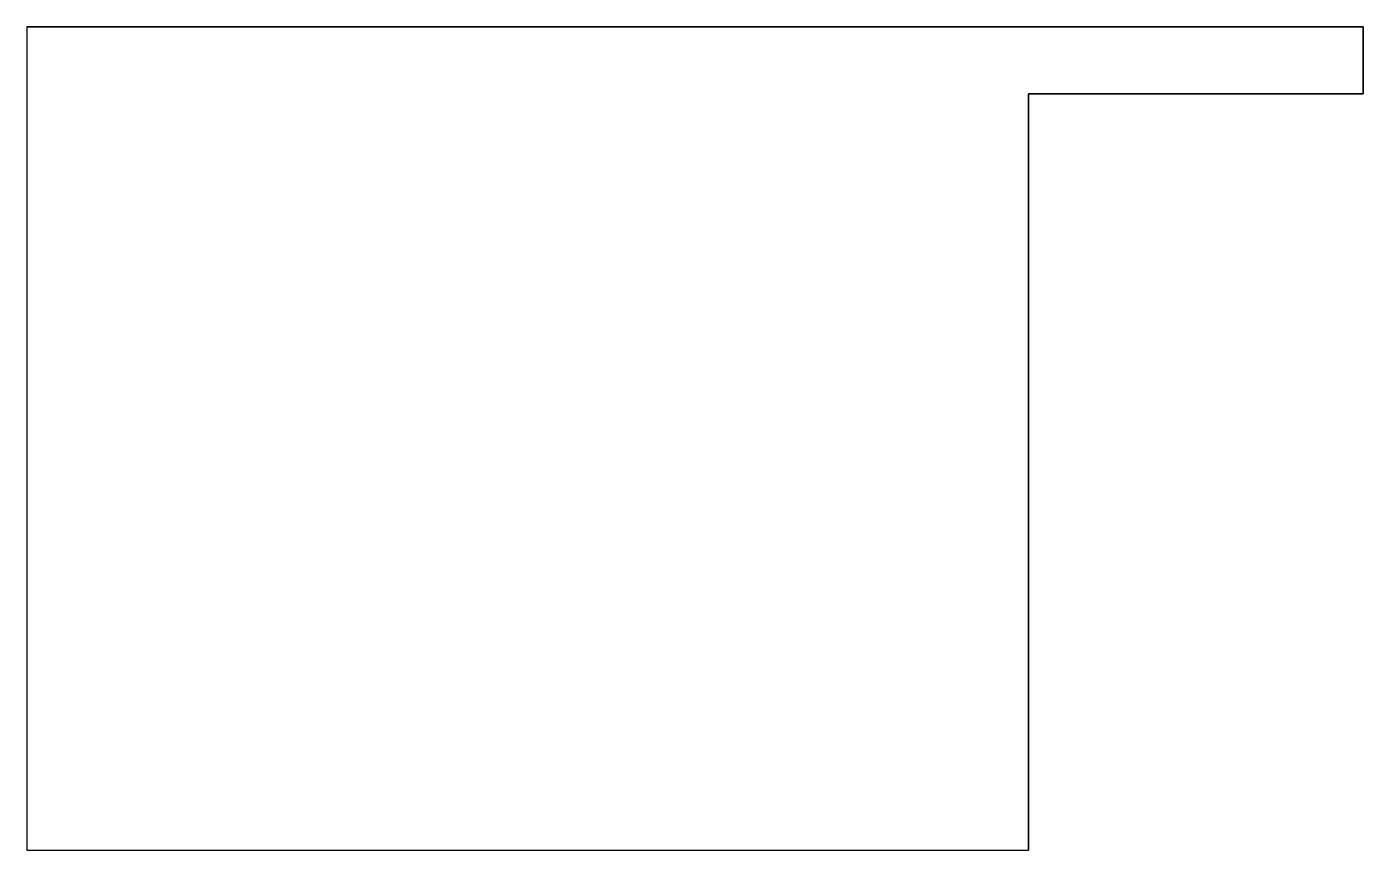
# Model space of a CAD drawing. Header units: millimetres. Extents: x 13488 to 58476, y 12983 to 119416.
# Drawn here: x 58466.1 to 58476.08, y 12983.15 to 12989.3 of the extents above; entities outside this region: 1.
import ezdxf

# ---------------------------------------------------------------- set-up
doc = ezdxf.new("R2010")
doc.units = ezdxf.units.MM
doc.header["$LTSCALE"] = 3
doc.styles.get("Standard").update_dxf_attribs({"font": 'SimSun.ttf'})

msp = doc.modelspace()

# ---------------------------------------------------------------- linework, layer by layer
at = {"color": 40, "linetype": 'Continuous', "lineweight": 35, "true_color": 0xf8d731}
for p, q in [((58476.0781, 12989.3001), (58466.0988, 12989.3001)), ((58476.0781, 12988.8001), (58476.0781, 12989.3001)), ((58473.5781, 12988.8001), (58473.5781, 12983.1531)), ((58473.5781, 12988.8001), (58476.0781, 12988.8001))]:
    msp.add_line(p, q, dxfattribs=at)
for p, q in [((58466.0988, 12989.3001), (58466.0988, 12983.1531)), ((58466.0988, 12983.1531), (58473.5781, 12983.1531))]:
    msp.add_line(p, q)

# ---------------------------------------------------------------- texts
at = {"color": 4, "insert": (13488.245, 119415.8486), "char_height": 10.5, "attachment_point": 9}
msp.add_mtext('\\A1;', dxfattribs=at)

doc.saveas('drawing.dxf')
